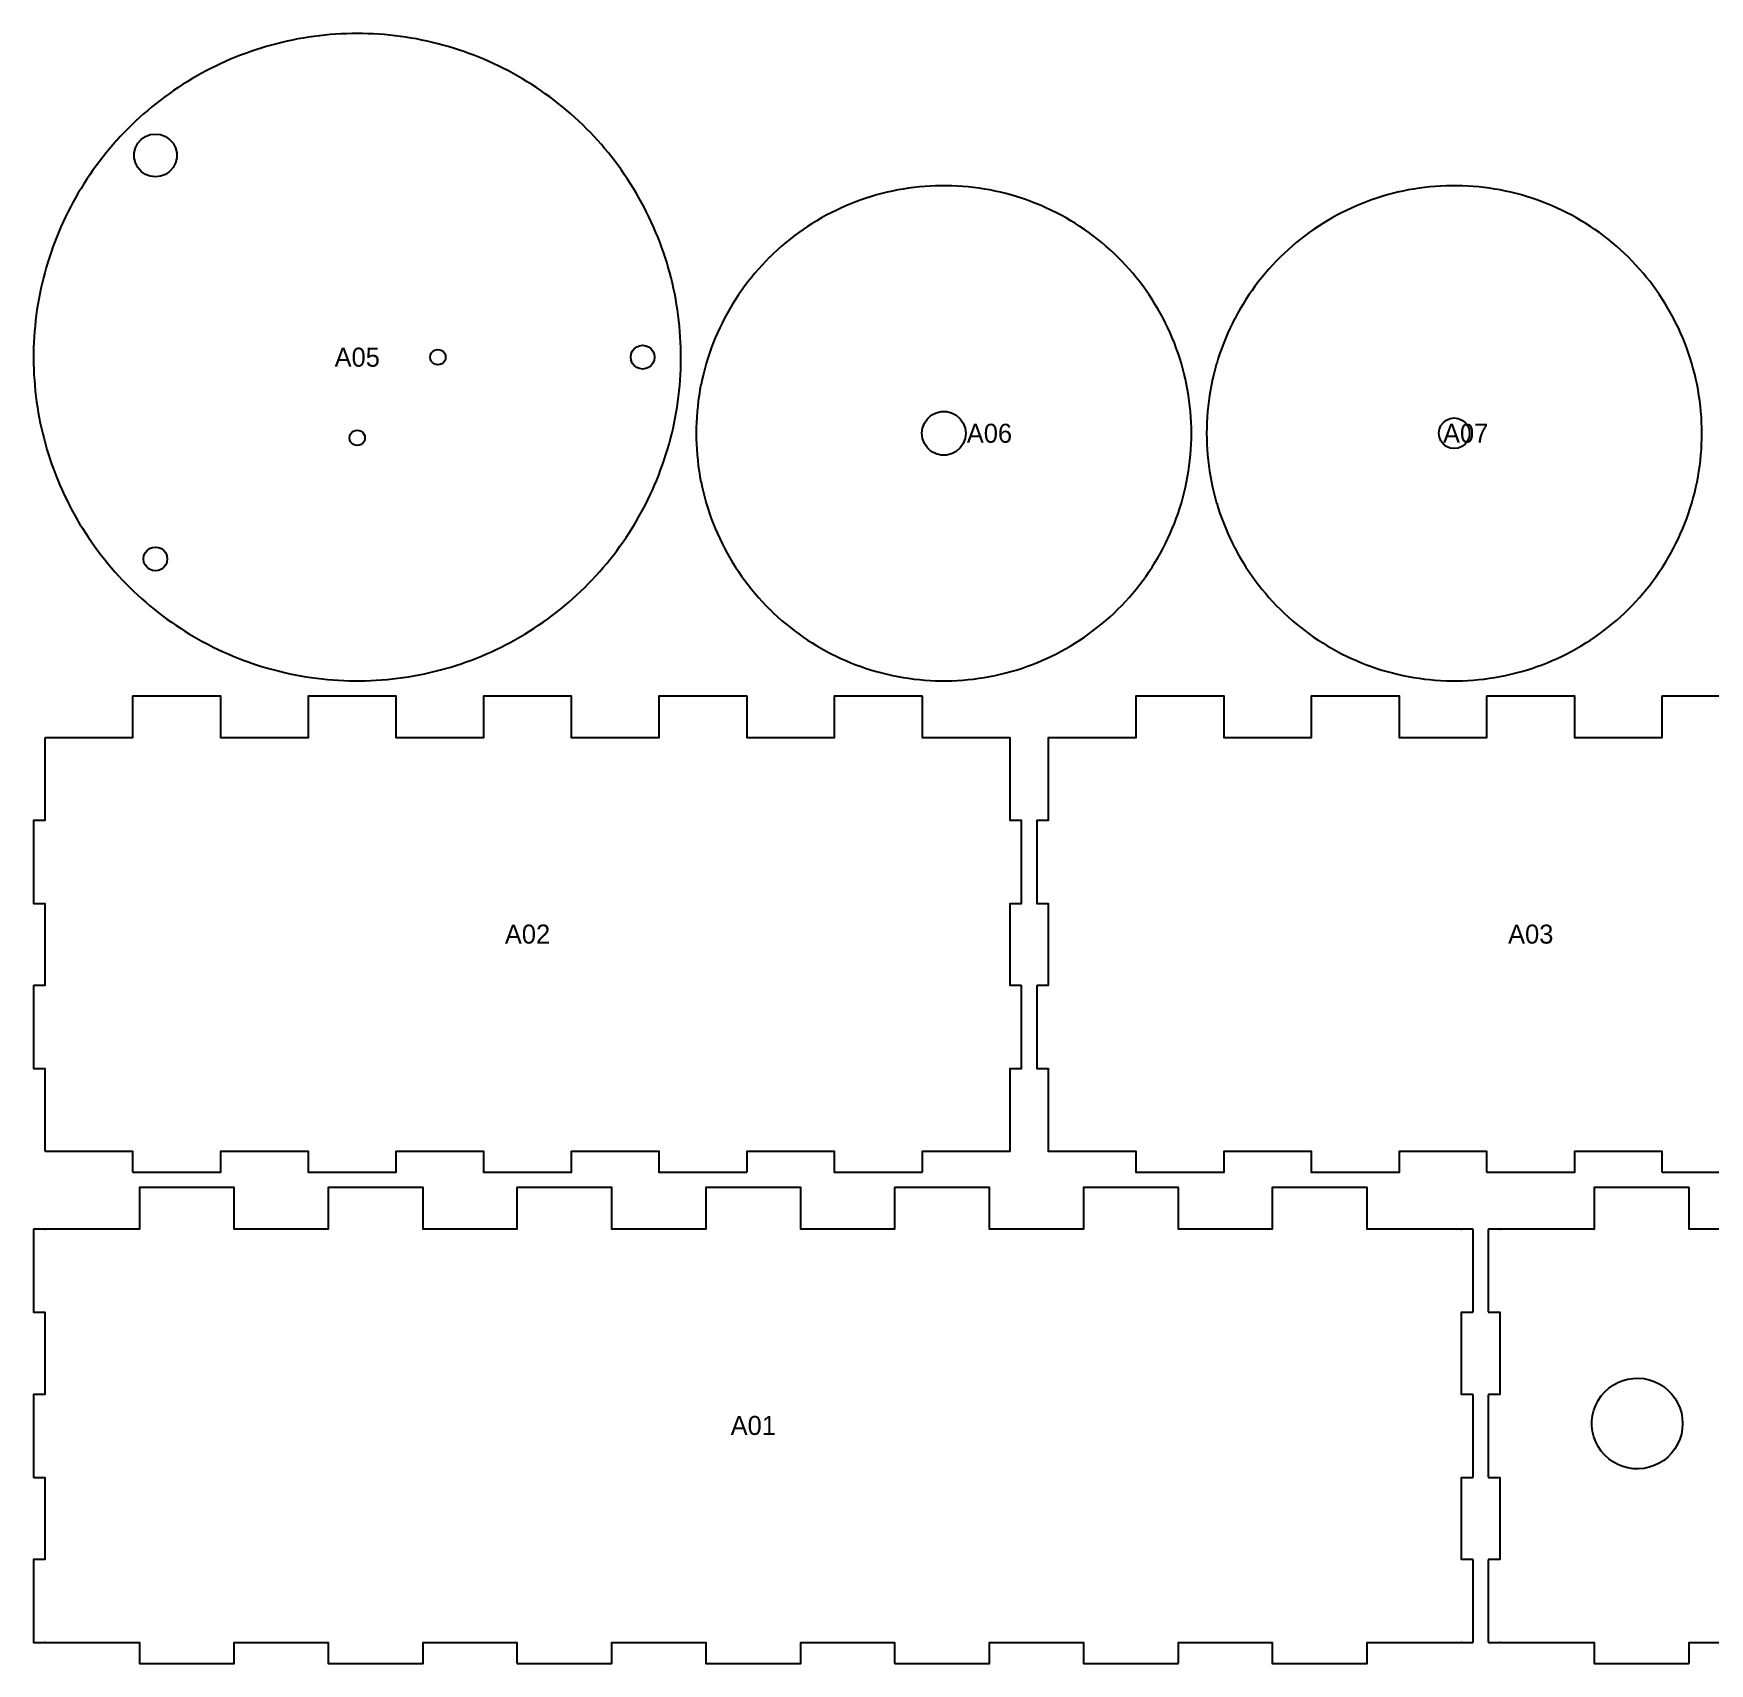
# Model space of a CAD drawing. Header units: millimetres. Extents: x 5 to 853, y 5 to 433.
# Drawn here: x 5 to 445.4, y 5 to 433.4 of the extents above; entities that cross this region are included whole.
import ezdxf
from ezdxf.enums import TextEntityAlignment as Align

# ---------------------------------------------------------------- set-up
doc = ezdxf.new("R2010")
doc.units = ezdxf.units.MM
doc.layers.add('CUT', color=1, linetype='CONTINUOUS')
doc.layers.add('ENGRAVE', color=7, linetype='CONTINUOUS')

msp = doc.modelspace()

# ---------------------------------------------------------------- linework, layer by layer
at = {"layer": 'CUT'}
for points in [[(90.075, 433.447), (90.074, 433.447), (88.65, 433.435), (88.648, 433.435), (87.225, 433.399), (87.223, 433.399), (85.8, 433.34), (85.799, 433.34), (84.377, 433.256), (84.376, 433.256), (82.956, 433.149), (82.955, 433.149), (81.537, 433.018), (81.535, 433.017), (80.12, 432.863), (80.118, 432.862), (78.705, 432.684), (78.704, 432.684), (77.294, 432.482), (77.293, 432.481), (75.887, 432.256), (75.886, 432.256), (74.484, 432.006), (74.482, 432.006), (73.085, 431.733), (73.083, 431.733), (71.69, 431.437), (71.689, 431.437), (70.301, 431.117), (70.3, 431.117), (68.918, 430.774), (68.916, 430.774), (67.54, 430.408), (67.539, 430.408), (66.169, 430.019), (66.167, 430.019), (64.804, 429.607), (64.803, 429.607), (63.447, 429.173), (63.445, 429.172), (62.097, 428.715), (62.095, 428.715), (60.754, 428.235), (60.753, 428.235), (59.42, 427.733), (59.419, 427.732), (58.095, 427.208), (58.094, 427.207), (56.779, 426.661), (56.778, 426.66), (55.472, 426.092), (55.471, 426.092), (54.174, 425.501), (54.173, 425.501), (52.887, 424.889), (52.886, 424.889), (51.61, 424.255), (51.609, 424.255), (50.344, 423.6), (50.343, 423.6), (49.09, 422.924), (49.089, 422.924), (47.846, 422.227), (47.845, 422.226), (46.615, 421.509), (46.614, 421.508), (45.396, 420.771), (45.394, 420.77), (44.189, 420.012), (44.188, 420.011), (42.995, 419.233), (42.994, 419.232), (41.814, 418.434), (41.813, 418.434), (40.647, 417.616), (40.646, 417.615), (39.494, 416.778), (39.493, 416.777), (38.355, 415.921), (38.354, 415.92), (37.231, 415.045), (37.23, 415.044), (36.121, 414.15), (36.12, 414.15), (35.026, 413.237), (35.025, 413.236), (33.947, 412.306), (33.946, 412.305), (32.884, 411.356), (32.883, 411.356), (31.837, 410.389), (31.836, 410.389), (30.806, 409.405), (30.805, 409.404), (29.792, 408.403), (29.791, 408.403), (28.794, 407.385), (28.794, 407.384), (27.814, 406.35), (27.813, 406.349), (26.852, 405.299), (26.851, 405.298), (25.907, 404.232), (25.906, 404.231), (24.98, 403.149), (24.979, 403.148), (24.071, 402.05), (24.07, 402.049), (23.181, 400.937), (23.18, 400.936), (22.31, 399.809), (22.309, 399.808), (21.458, 398.666), (21.457, 398.665), (20.625, 397.51), (20.624, 397.509), (19.811, 396.339), (19.81, 396.338), (19.017, 395.155), (19.017, 395.154), (18.243, 393.958), (18.243, 393.957), (17.49, 392.748), (17.489, 392.747), (16.756, 391.526), (16.756, 391.525), (16.044, 390.291), (16.043, 390.29), (15.352, 389.045), (15.351, 389.044), (14.681, 387.787), (14.68, 387.786), (14.031, 386.519), (14.03, 386.518), (13.403, 385.239), (13.402, 385.238), (12.796, 383.95), (12.795, 383.948), (12.21, 382.65), (12.21, 382.649), (11.647, 381.34), (11.647, 381.339), (11.106, 380.022), (11.105, 380.021), (10.586, 378.694), (10.586, 378.693), (10.09, 377.358), (10.089, 377.357), (9.615, 376.014), (9.615, 376.013), (9.163, 374.662), (9.163, 374.661), (8.734, 373.303), (8.734, 373.302), (8.328, 371.937), (8.328, 371.935), (7.945, 370.564), (7.944, 370.563), (7.584, 369.185), (7.584, 369.183), (7.247, 367.8), (7.247, 367.798), (6.933, 366.409), (6.933, 366.408), (6.643, 365.014), (6.643, 365.012), (6.376, 363.613), (6.375, 363.612), (6.132, 362.209), (6.132, 362.208), (5.912, 360.801), (5.912, 360.799), (5.716, 359.389), (5.715, 359.388), (5.543, 357.974), (5.543, 357.973), (5.394, 356.556), (5.394, 356.555), (5.269, 355.136), (5.269, 355.135), (5.167, 353.715), (5.167, 353.713), (5.09, 352.291), (5.09, 352.29), (5.036, 350.867), (5.036, 350.866), (5.006, 349.442), (5.006, 349.44), (5, 348.016), (5, 348.015), (5.018, 346.591), (5.018, 346.59), (5.06, 345.166), (5.06, 345.165), (5.125, 343.742), (5.125, 343.741), (5.215, 342.32), (5.215, 342.318), (5.328, 340.899), (5.328, 340.897), (5.465, 339.48), (5.465, 339.479), (5.626, 338.064), (5.626, 338.062), (5.811, 336.65), (5.811, 336.649), (6.019, 335.24), (6.019, 335.239), (6.251, 333.834), (6.251, 333.832), (6.506, 332.431), (6.506, 332.43), (6.785, 331.033), (6.785, 331.032), (7.087, 329.64), (7.087, 329.639), (7.413, 328.252), (7.413, 328.251), (7.761, 326.87), (7.762, 326.869), (8.133, 325.494), (8.133, 325.493), (8.528, 324.125), (8.528, 324.123), (8.946, 322.762), (8.946, 322.761), (9.386, 321.406), (9.386, 321.405), (9.849, 320.058), (9.85, 320.057), (10.335, 318.718), (10.335, 318.717), (10.843, 317.386), (10.843, 317.385), (11.373, 316.063), (11.374, 316.062), (11.925, 314.749), (11.926, 314.748), (12.5, 313.444), (12.5, 313.443), (13.096, 312.149), (13.096, 312.148), (13.714, 310.865), (13.714, 310.864), (14.353, 309.591), (14.353, 309.59), (15.013, 308.327), (15.014, 308.326), (15.694, 307.075), (15.695, 307.074), (16.397, 305.835), (16.397, 305.834), (17.12, 304.607), (17.12, 304.606), (17.863, 303.39), (17.864, 303.389), (18.627, 302.187), (18.628, 302.186), (19.411, 300.996), (19.412, 300.995), (20.215, 299.819), (20.215, 299.818), (21.038, 298.655), (21.039, 298.654), (21.881, 297.506), (21.881, 297.505), (22.742, 296.37), (22.743, 296.369), (23.623, 295.25), (23.624, 295.249), (24.522, 294.144), (24.523, 294.143), (25.44, 293.053), (25.441, 293.052), (26.376, 291.978), (26.377, 291.977), (27.33, 290.919), (27.331, 290.918), (28.301, 289.875), (28.302, 289.874), (29.29, 288.849), (29.291, 288.848), (30.296, 287.839), (30.297, 287.838), (31.318, 286.846), (31.319, 286.845), (32.358, 285.87), (32.358, 285.869), (33.413, 284.911), (33.414, 284.911), (34.484, 283.971), (34.485, 283.97), (35.571, 283.049), (35.572, 283.048), (36.673, 282.145), (36.674, 282.144), (37.79, 281.259), (37.791, 281.259), (38.922, 280.393), (38.923, 280.392), (40.068, 279.545), (40.069, 279.545), (41.228, 278.717), (41.229, 278.716), (42.402, 277.908), (42.403, 277.908), (43.589, 277.12), (43.59, 277.119), (44.79, 276.351), (44.791, 276.35), (46.003, 275.602), (46.004, 275.602), (47.228, 274.874), (47.229, 274.873), (48.465, 274.167), (48.466, 274.166), (49.715, 273.48), (49.716, 273.479), (50.975, 272.814), (50.976, 272.814), (52.246, 272.17), (52.247, 272.169), (53.528, 271.547), (53.53, 271.546), (54.821, 270.945), (54.822, 270.944), (56.123, 270.365), (56.124, 270.365), (57.435, 269.807), (57.436, 269.807), (58.755, 269.272), (58.757, 269.271), (60.085, 268.758), (60.086, 268.757), (61.423, 268.267), (61.424, 268.266), (62.769, 267.798), (62.771, 267.797), (64.123, 267.352), (64.124, 267.351), (65.484, 266.928), (65.485, 266.928), (66.852, 266.528), (66.853, 266.527), (68.227, 266.15), (68.228, 266.15), (69.607, 265.796), (69.609, 265.795), (70.994, 265.464), (70.995, 265.464), (72.386, 265.156), (72.387, 265.156), (73.782, 264.872), (73.783, 264.871), (75.184, 264.61), (75.185, 264.61), (76.589, 264.373), (76.59, 264.372), (77.998, 264.158), (78, 264.158), (79.411, 263.968), (79.412, 263.968), (80.827, 263.801), (80.828, 263.801), (82.245, 263.658), (82.246, 263.658), (83.665, 263.539), (83.666, 263.539), (85.087, 263.443), (85.089, 263.443), (86.511, 263.372), (86.512, 263.372), (87.936, 263.324), (87.937, 263.324), (89.361, 263.3), (89.362, 263.3), (90.786, 263.3), (90.788, 263.3), (92.212, 263.324), (92.213, 263.324), (93.636, 263.372), (93.637, 263.372), (95.06, 263.443), (95.061, 263.443), (96.482, 263.539), (96.483, 263.539), (97.902, 263.658), (97.904, 263.658), (99.321, 263.801), (99.322, 263.801), (100.736, 263.968), (100.738, 263.968), (102.149, 264.158), (102.15, 264.158), (103.558, 264.372), (103.559, 264.373), (104.964, 264.61), (104.965, 264.61), (106.365, 264.871), (106.366, 264.872), (107.762, 265.156), (107.763, 265.156), (109.153, 265.464), (109.155, 265.464), (110.54, 265.795), (110.541, 265.796), (111.921, 266.15), (111.922, 266.15), (113.295, 266.527), (113.296, 266.528), (114.663, 266.928), (114.664, 266.928), (116.024, 267.351), (116.025, 267.352), (117.378, 267.797), (117.379, 267.798), (118.724, 268.266), (118.725, 268.267), (120.062, 268.757), (120.063, 268.758), (121.392, 269.271), (121.393, 269.272), (122.713, 269.807), (122.714, 269.807), (124.024, 270.365), (124.026, 270.365), (125.327, 270.944), (125.328, 270.945), (126.619, 271.546), (126.62, 271.547), (127.901, 272.169), (127.902, 272.17), (129.172, 272.814), (129.174, 272.814), (130.433, 273.479), (130.434, 273.48), (131.682, 274.166), (131.683, 274.167), (132.919, 274.873), (132.921, 274.874), (134.145, 275.602), (134.146, 275.602), (135.358, 276.35), (135.359, 276.351), (136.558, 277.119), (136.559, 277.12), (137.746, 277.908), (137.747, 277.908), (138.919, 278.716), (138.92, 278.717), (140.08, 279.545), (140.081, 279.545), (141.226, 280.392), (141.227, 280.393), (142.357, 281.259), (142.358, 281.259), (143.475, 282.144), (143.476, 282.145), (144.577, 283.048), (144.578, 283.049), (145.664, 283.97), (145.664, 283.971), (146.735, 284.911), (146.736, 284.911), (147.79, 285.869), (147.791, 285.87), (148.829, 286.845), (148.83, 286.846), (149.852, 287.838), (149.853, 287.839), (150.858, 288.848), (150.858, 288.849), (151.846, 289.874), (151.847, 289.875), (152.818, 290.918), (152.819, 290.919), (153.772, 291.977), (153.772, 291.978), (154.707, 293.052), (154.708, 293.053), (155.625, 294.143), (155.626, 294.144), (156.525, 295.249), (156.525, 295.25), (157.405, 296.369), (157.406, 296.37), (158.267, 297.505), (158.268, 297.506), (159.11, 298.654), (159.111, 298.655), (159.933, 299.818), (159.934, 299.819), (160.737, 300.995), (160.738, 300.996), (161.521, 302.186), (161.521, 302.187), (162.284, 303.389), (162.285, 303.39), (163.028, 304.606), (163.029, 304.607), (163.751, 305.834), (163.752, 305.835), (164.453, 307.074), (164.454, 307.075), (165.135, 308.326), (165.135, 308.327), (165.795, 309.59), (165.796, 309.591), (166.434, 310.864), (166.435, 310.865), (167.052, 312.148), (167.053, 312.149), (167.648, 313.443), (167.649, 313.444), (168.223, 314.748), (168.223, 314.749), (168.775, 316.062), (168.775, 316.063), (169.305, 317.385), (169.306, 317.386), (169.813, 318.717), (169.814, 318.718), (170.299, 320.057), (170.299, 320.058), (170.762, 321.405), (170.763, 321.406), (171.203, 322.761), (171.203, 322.762), (171.62, 324.123), (171.621, 324.125), (172.015, 325.493), (172.015, 325.494), (172.387, 326.869), (172.387, 326.87), (172.736, 328.251), (172.736, 328.252), (173.061, 329.639), (173.061, 329.64), (173.363, 331.032), (173.364, 331.033), (173.642, 332.43), (173.642, 332.431), (173.898, 333.832), (173.898, 333.834), (174.129, 335.239), (174.13, 335.24), (174.338, 336.649), (174.338, 336.65), (174.522, 338.062), (174.522, 338.064), (174.683, 339.479), (174.683, 339.48), (174.82, 340.897), (174.82, 340.899), (174.934, 342.318), (174.934, 342.32), (175.023, 343.741), (175.023, 343.742), (175.089, 345.165), (175.089, 345.166), (175.131, 346.59), (175.131, 346.591), (175.149, 348.015), (175.149, 348.016), (175.143, 349.44), (175.143, 349.442), (175.113, 350.866), (175.113, 350.867), (175.059, 352.29), (175.059, 352.291), (174.981, 353.713), (174.981, 353.715), (174.88, 355.135), (174.88, 355.136), (174.755, 356.555), (174.755, 356.556), (174.606, 357.973), (174.606, 357.974), (174.433, 359.388), (174.433, 359.389), (174.237, 360.799), (174.237, 360.801), (174.017, 362.208), (174.016, 362.209), (173.773, 363.612), (173.773, 363.613), (173.506, 365.012), (173.506, 365.014), (173.215, 366.408), (173.215, 366.409), (172.902, 367.798), (172.901, 367.8), (172.565, 369.183), (172.564, 369.185), (172.204, 370.563), (172.204, 370.564), (171.821, 371.935), (171.821, 371.937), (171.415, 373.302), (171.414, 373.303), (170.986, 374.661), (170.985, 374.662), (170.534, 376.013), (170.533, 376.014), (170.059, 377.357), (170.059, 377.358), (169.563, 378.693), (169.562, 378.694), (169.043, 380.021), (169.043, 380.022), (168.502, 381.339), (168.502, 381.34), (167.939, 382.649), (167.938, 382.65), (167.353, 383.948), (167.353, 383.95), (166.747, 385.238), (166.746, 385.239), (166.118, 386.518), (166.118, 386.519), (165.468, 387.786), (165.468, 387.787), (164.797, 389.044), (164.797, 389.045), (164.105, 390.29), (164.105, 390.291), (163.393, 391.525), (163.392, 391.526), (162.659, 392.747), (162.659, 392.748), (161.906, 393.957), (161.905, 393.958), (161.132, 395.154), (161.131, 395.155), (160.338, 396.338), (160.337, 396.339), (159.525, 397.509), (159.524, 397.51), (158.692, 398.665), (158.691, 398.666), (157.839, 399.808), (157.839, 399.809), (156.968, 400.936), (156.967, 400.937), (156.078, 402.049), (156.077, 402.05), (155.169, 403.148), (155.169, 403.149), (154.243, 404.231), (154.242, 404.232), (153.298, 405.298), (153.297, 405.299), (152.335, 406.349), (152.334, 406.35), (151.355, 407.384), (151.354, 407.385), (150.358, 408.403), (150.357, 408.403), (149.343, 409.404), (149.343, 409.405), (148.313, 410.389), (148.312, 410.389), (147.265, 411.356), (147.264, 411.356), (146.202, 412.305), (146.201, 412.306), (145.123, 413.236), (145.122, 413.237), (144.029, 414.15), (144.028, 414.15), (142.919, 415.044), (142.918, 415.045), (141.794, 415.92), (141.793, 415.921), (140.655, 416.777), (140.654, 416.778), (139.502, 417.615), (139.501, 417.616), (138.335, 418.434), (138.334, 418.434), (137.155, 419.232), (137.154, 419.233), (135.961, 420.011), (135.96, 420.012), (134.754, 420.77), (134.753, 420.771), (133.535, 421.508), (133.534, 421.509), (132.303, 422.226), (132.302, 422.227), (131.06, 422.924), (131.059, 422.924), (129.805, 423.6), (129.804, 423.6), (128.539, 424.255), (128.538, 424.255), (127.262, 424.889), (127.261, 424.889), (125.975, 425.501), (125.974, 425.501), (124.678, 426.092), (124.677, 426.092), (123.371, 426.66), (123.37, 426.661), (122.055, 427.207), (122.053, 427.208), (120.729, 427.732), (120.728, 427.733), (119.395, 428.235), (119.394, 428.235), (118.053, 428.715), (118.052, 428.715), (116.703, 429.172), (116.702, 429.173), (115.346, 429.607), (115.344, 429.607), (113.981, 430.019), (113.98, 430.019), (112.61, 430.408), (112.609, 430.408), (111.232, 430.774), (111.231, 430.774), (109.849, 431.117), (109.847, 431.117), (108.459, 431.437), (108.458, 431.437), (107.065, 431.733), (107.064, 431.733), (105.666, 432.006), (105.665, 432.006), (104.263, 432.256), (104.261, 432.256), (102.855, 432.481), (102.854, 432.482), (101.444, 432.684), (101.443, 432.684), (100.03, 432.862), (100.029, 432.863), (98.613, 433.017), (98.612, 433.018), (97.194, 433.149), (97.193, 433.149), (95.772, 433.256), (95.771, 433.256), (94.349, 433.34), (94.348, 433.34), (92.925, 433.399), (92.924, 433.399), (91.5, 433.435), (91.499, 433.435)], [(38.387, 406.866), (39.655, 406.385), (40.771, 405.615), (41.67, 404.6), (42.3, 403.399), (42.625, 402.083), (42.625, 400.727), (42.3, 399.411), (41.67, 398.21), (40.771, 397.195), (39.655, 396.425), (38.387, 395.944), (37.041, 395.781), (35.695, 395.944), (34.427, 396.425), (33.312, 397.195), (32.412, 398.21), (31.782, 399.411), (31.458, 400.727), (31.458, 402.083), (31.782, 403.399), (32.412, 404.6), (33.312, 405.615), (34.427, 406.385), (35.695, 406.866), (37.041, 407.029)], [(309.298, 328.37), (309.298, 328.372), (309.283, 329.8), (309.283, 329.801), (309.236, 331.229), (309.236, 331.23), (309.157, 332.656), (309.157, 332.658), (309.047, 334.081), (309.047, 334.083), (308.906, 335.504), (308.906, 335.506), (308.734, 336.923), (308.734, 336.925), (308.531, 338.338), (308.53, 338.34), (308.296, 339.749), (308.296, 339.75), (308.031, 341.153), (308.03, 341.155), (307.735, 342.552), (307.734, 342.554), (307.408, 343.944), (307.407, 343.945), (307.05, 345.328), (307.05, 345.33), (306.663, 346.704), (306.662, 346.706), (306.245, 348.071), (306.244, 348.073), (305.797, 349.429), (305.797, 349.43), (305.32, 350.776), (305.319, 350.778), (304.813, 352.113), (304.812, 352.115), (304.277, 353.438), (304.276, 353.44), (303.712, 354.752), (303.711, 354.753), (303.118, 356.052), (303.117, 356.054), (302.495, 357.339), (302.495, 357.341), (301.845, 358.612), (301.844, 358.614), (301.167, 359.871), (301.166, 359.872), (300.461, 361.114), (300.46, 361.115), (299.728, 362.341), (299.727, 362.343), (298.969, 363.553), (298.968, 363.554), (298.182, 364.747), (298.182, 364.748), (297.37, 365.923), (297.369, 365.925), (296.533, 367.082), (296.532, 367.083), (295.67, 368.221), (295.669, 368.223), (294.782, 369.342), (294.781, 369.343), (293.87, 370.443), (293.869, 370.444), (292.933, 371.523), (292.932, 371.524), (291.974, 372.583), (291.973, 372.584), (290.991, 373.621), (290.99, 373.622), (289.986, 374.638), (289.984, 374.639), (288.958, 375.632), (288.957, 375.633), (287.909, 376.603), (287.908, 376.604), (286.839, 377.551), (286.838, 377.552), (285.749, 378.475), (285.747, 378.476), (284.638, 379.375), (284.637, 379.376), (283.508, 380.251), (283.506, 380.252), (282.359, 381.101), (282.357, 381.102), (281.191, 381.926), (281.19, 381.927), (280.006, 382.725), (280.004, 382.726), (278.803, 383.498), (278.802, 383.499), (277.584, 384.245), (277.582, 384.246), (276.348, 384.964), (276.347, 384.965), (275.097, 385.656), (275.096, 385.657), (273.831, 386.32), (273.83, 386.321), (272.551, 386.957), (272.55, 386.958), (271.257, 387.565), (271.256, 387.566), (269.951, 388.145), (269.949, 388.145), (268.631, 388.695), (268.63, 388.696), (267.3, 389.217), (267.299, 389.218), (265.958, 389.709), (265.956, 389.71), (264.605, 390.172), (264.604, 390.172), (263.243, 390.605), (263.241, 390.605), (261.871, 391.007), (261.869, 391.008), (260.491, 391.38), (260.489, 391.38), (259.103, 391.722), (259.101, 391.723), (257.708, 392.034), (257.706, 392.034), (256.306, 392.315), (256.304, 392.315), (254.898, 392.565), (254.897, 392.565), (253.485, 392.784), (253.484, 392.784), (252.068, 392.972), (252.067, 392.972), (250.647, 393.128), (250.646, 393.128), (249.223, 393.254), (249.222, 393.254), (247.797, 393.348), (247.795, 393.348), (246.368, 393.411), (246.367, 393.411), (244.939, 393.442), (244.937, 393.442), (243.51, 393.442), (243.508, 393.442), (242.08, 393.411), (242.079, 393.411), (240.652, 393.348), (240.65, 393.348), (239.225, 393.254), (239.224, 393.254), (237.801, 393.128), (237.8, 393.128), (236.38, 392.972), (236.379, 392.972), (234.963, 392.784), (234.962, 392.784), (233.55, 392.565), (233.549, 392.565), (232.143, 392.315), (232.141, 392.315), (230.741, 392.034), (230.739, 392.034), (229.346, 391.723), (229.344, 391.722), (227.958, 391.38), (227.956, 391.38), (226.578, 391.008), (226.576, 391.007), (225.206, 390.605), (225.204, 390.605), (223.843, 390.172), (223.842, 390.172), (222.491, 389.71), (222.489, 389.709), (221.148, 389.218), (221.147, 389.217), (219.817, 388.696), (219.816, 388.695), (218.498, 388.145), (218.496, 388.145), (217.191, 387.566), (217.19, 387.565), (215.897, 386.958), (215.896, 386.957), (214.617, 386.321), (214.616, 386.32), (213.351, 385.657), (213.35, 385.656), (212.1, 384.965), (212.099, 384.964), (210.865, 384.246), (210.863, 384.245), (209.645, 383.499), (209.644, 383.498), (208.443, 382.726), (208.441, 382.725), (207.257, 381.927), (207.256, 381.926), (206.09, 381.102), (206.088, 381.101), (204.941, 380.252), (204.939, 380.251), (203.81, 379.376), (203.809, 379.375), (202.7, 378.476), (202.698, 378.475), (201.609, 377.552), (201.608, 377.551), (200.539, 376.604), (200.538, 376.603), (199.49, 375.633), (199.489, 375.632), (198.463, 374.639), (198.461, 374.638), (197.457, 373.622), (197.456, 373.621), (196.474, 372.584), (196.473, 372.583), (195.515, 371.524), (195.514, 371.523), (194.579, 370.444), (194.577, 370.443), (193.666, 369.343), (193.665, 369.342), (192.778, 368.223), (192.777, 368.221), (191.915, 367.083), (191.914, 367.082), (191.078, 365.925), (191.077, 365.923), (190.265, 364.748), (190.265, 364.747), (189.479, 363.554), (189.478, 363.553), (188.72, 362.343), (188.719, 362.341), (187.987, 361.115), (187.986, 361.114), (187.281, 359.872), (187.28, 359.871), (186.603, 358.614), (186.602, 358.612), (185.952, 357.341), (185.952, 357.339), (185.33, 356.054), (185.329, 356.052), (184.736, 354.753), (184.736, 354.752), (184.171, 353.44), (184.17, 353.438), (183.635, 352.115), (183.634, 352.113), (183.128, 350.778), (183.127, 350.776), (182.65, 349.43), (182.65, 349.429), (182.203, 348.073), (182.202, 348.071), (181.785, 346.706), (181.784, 346.704), (181.397, 345.33), (181.397, 345.328), (181.04, 343.945), (181.039, 343.944), (180.713, 342.554), (180.712, 342.552), (180.417, 341.155), (180.416, 341.153), (180.151, 339.75), (180.151, 339.749), (179.917, 338.34), (179.916, 338.338), (179.713, 336.925), (179.713, 336.923), (179.541, 335.506), (179.541, 335.504), (179.4, 334.083), (179.4, 334.081), (179.29, 332.658), (179.29, 332.656), (179.211, 331.23), (179.211, 331.229), (179.164, 329.801), (179.164, 329.8), (179.149, 328.372), (179.149, 328.37), (179.164, 326.942), (179.164, 326.941), (179.211, 325.514), (179.211, 325.512), (179.29, 324.086), (179.29, 324.084), (179.4, 322.661), (179.4, 322.659), (179.541, 321.238), (179.541, 321.236), (179.713, 319.819), (179.713, 319.817), (179.916, 318.404), (179.917, 318.402), (180.151, 316.994), (180.151, 316.992), (180.416, 315.589), (180.417, 315.587), (180.712, 314.19), (180.713, 314.189), (181.039, 312.798), (181.04, 312.797), (181.397, 311.414), (181.397, 311.413), (181.784, 310.038), (181.785, 310.037), (182.202, 308.671), (182.203, 308.669), (182.65, 307.313), (182.65, 307.312), (183.127, 305.966), (183.128, 305.964), (183.634, 304.629), (183.635, 304.627), (184.17, 303.304), (184.171, 303.302), (184.736, 301.991), (184.736, 301.989), (185.329, 300.69), (185.33, 300.689), (185.952, 299.403), (185.952, 299.402), (186.602, 298.13), (186.603, 298.128), (187.28, 296.871), (187.281, 296.87), (187.986, 295.628), (187.987, 295.627), (188.719, 294.401), (188.72, 294.399), (189.478, 293.19), (189.479, 293.188), (190.265, 291.995), (190.265, 291.994), (191.077, 290.819), (191.078, 290.818), (191.914, 289.66), (191.915, 289.659), (192.777, 288.521), (192.778, 288.519), (193.665, 287.4), (193.666, 287.399), (194.577, 286.299), (194.579, 286.298), (195.514, 285.219), (195.515, 285.218), (196.473, 284.159), (196.474, 284.158), (197.456, 283.121), (197.457, 283.12), (198.461, 282.105), (198.463, 282.103), (199.489, 281.111), (199.49, 281.109), (200.538, 280.139), (200.539, 280.138), (201.608, 279.191), (201.609, 279.19), (202.698, 278.267), (202.7, 278.266), (203.809, 277.367), (203.81, 277.366), (204.939, 276.491), (204.941, 276.49), (206.088, 275.641), (206.09, 275.64), (207.256, 274.816), (207.257, 274.815), (208.441, 274.017), (208.443, 274.016), (209.644, 273.244), (209.645, 273.243), (210.863, 272.497), (210.865, 272.497), (212.099, 271.778), (212.1, 271.777), (213.35, 271.086), (213.351, 271.085), (214.616, 270.422), (214.617, 270.421), (215.896, 269.785), (215.897, 269.785), (217.19, 269.177), (217.191, 269.176), (218.496, 268.598), (218.498, 268.597), (219.816, 268.047), (219.817, 268.046), (221.147, 267.525), (221.148, 267.525), (222.489, 267.033), (222.491, 267.032), (223.842, 266.57), (223.843, 266.57), (225.204, 266.137), (225.206, 266.137), (226.576, 265.735), (226.578, 265.734), (227.956, 265.362), (227.958, 265.362), (229.344, 265.02), (229.346, 265.02), (230.739, 264.708), (230.741, 264.708), (232.141, 264.428), (232.143, 264.427), (233.549, 264.178), (233.55, 264.177), (234.962, 263.959), (234.963, 263.958), (236.379, 263.771), (236.38, 263.77), (237.8, 263.614), (237.801, 263.614), (239.224, 263.488), (239.225, 263.488), (240.65, 263.394), (240.652, 263.394), (242.079, 263.331), (242.08, 263.331), (243.508, 263.3), (243.51, 263.3), (244.937, 263.3), (244.939, 263.3), (246.367, 263.331), (246.368, 263.331), (247.795, 263.394), (247.797, 263.394), (249.222, 263.488), (249.223, 263.488), (250.646, 263.614), (250.647, 263.614), (252.067, 263.77), (252.068, 263.771), (253.484, 263.958), (253.485, 263.959), (254.897, 264.177), (254.898, 264.178), (256.304, 264.427), (256.306, 264.428), (257.706, 264.708), (257.708, 264.708), (259.101, 265.02), (259.103, 265.02), (260.489, 265.362), (260.491, 265.362), (261.869, 265.734), (261.871, 265.735), (263.241, 266.137), (263.243, 266.137), (264.604, 266.57), (264.605, 266.57), (265.956, 267.032), (265.958, 267.033), (267.299, 267.525), (267.3, 267.525), (268.63, 268.046), (268.631, 268.047), (269.949, 268.597), (269.951, 268.598), (271.256, 269.176), (271.257, 269.177), (272.55, 269.785), (272.551, 269.785), (273.83, 270.421), (273.831, 270.422), (275.096, 271.085), (275.097, 271.086), (276.347, 271.777), (276.348, 271.778), (277.582, 272.497), (277.584, 272.497), (278.802, 273.243), (278.803, 273.244), (280.004, 274.016), (280.006, 274.017), (281.19, 274.815), (281.191, 274.816), (282.357, 275.64), (282.359, 275.641), (283.506, 276.49), (283.508, 276.491), (284.637, 277.366), (284.638, 277.367), (285.747, 278.266), (285.749, 278.267), (286.838, 279.19), (286.839, 279.191), (287.908, 280.138), (287.909, 280.139), (288.957, 281.109), (288.958, 281.111), (289.984, 282.103), (289.986, 282.105), (290.99, 283.12), (290.991, 283.121), (291.973, 284.158), (291.974, 284.159), (292.932, 285.218), (292.933, 285.219), (293.869, 286.298), (293.87, 286.299), (294.781, 287.399), (294.782, 287.4), (295.669, 288.519), (295.67, 288.521), (296.532, 289.659), (296.533, 289.66), (297.369, 290.818), (297.37, 290.819), (298.182, 291.994), (298.182, 291.995), (298.968, 293.188), (298.969, 293.19), (299.727, 294.399), (299.728, 294.401), (300.46, 295.627), (300.461, 295.628), (301.166, 296.87), (301.167, 296.871), (301.844, 298.128), (301.845, 298.13), (302.495, 299.402), (302.495, 299.403), (303.117, 300.689), (303.118, 300.69), (303.711, 301.989), (303.712, 301.991), (304.276, 303.302), (304.277, 303.304), (304.812, 304.627), (304.813, 304.629), (305.319, 305.964), (305.32, 305.966), (305.797, 307.312), (305.797, 307.313), (306.244, 308.669), (306.245, 308.671), (306.662, 310.037), (306.663, 310.038), (307.05, 311.413), (307.05, 311.414), (307.407, 312.797), (307.408, 312.798), (307.734, 314.189), (307.735, 314.19), (308.03, 315.587), (308.031, 315.589), (308.296, 316.992), (308.296, 316.994), (308.53, 318.402), (308.531, 318.404), (308.734, 319.817), (308.734, 319.819), (308.906, 321.236), (308.906, 321.238), (309.047, 322.659), (309.047, 322.661), (309.157, 324.084), (309.157, 324.086), (309.236, 325.512), (309.236, 325.514), (309.283, 326.941), (309.283, 326.942)], [(443.448, 328.37), (443.448, 328.372), (443.433, 329.8), (443.433, 329.801), (443.386, 331.229), (443.386, 331.23), (443.307, 332.656), (443.307, 332.658), (443.197, 334.081), (443.197, 334.083), (443.056, 335.504), (443.056, 335.506), (442.884, 336.923), (442.884, 336.925), (442.681, 338.338), (442.68, 338.34), (442.446, 339.749), (442.446, 339.75), (442.181, 341.153), (442.18, 341.155), (441.885, 342.552), (441.884, 342.554), (441.558, 343.944), (441.557, 343.945), (441.2, 345.328), (441.2, 345.33), (440.813, 346.704), (440.812, 346.706), (440.395, 348.071), (440.394, 348.073), (439.947, 349.429), (439.947, 349.43), (439.47, 350.776), (439.469, 350.778), (438.963, 352.113), (438.962, 352.115), (438.427, 353.438), (438.426, 353.44), (437.861, 354.752), (437.861, 354.753), (437.268, 356.052), (437.267, 356.054), (436.645, 357.339), (436.645, 357.341), (435.995, 358.612), (435.994, 358.614), (435.317, 359.871), (435.316, 359.872), (434.611, 361.114), (434.61, 361.115), (433.878, 362.341), (433.877, 362.343), (433.119, 363.553), (433.118, 363.554), (432.332, 364.747), (432.332, 364.748), (431.52, 365.923), (431.519, 365.925), (430.683, 367.082), (430.682, 367.083), (429.82, 368.221), (429.819, 368.223), (428.932, 369.342), (428.931, 369.343), (428.02, 370.443), (428.018, 370.444), (427.083, 371.523), (427.082, 371.524), (426.124, 372.583), (426.123, 372.584), (425.141, 373.621), (425.14, 373.622), (424.136, 374.638), (424.134, 374.639), (423.108, 375.632), (423.107, 375.633), (422.059, 376.603), (422.058, 376.604), (420.989, 377.551), (420.988, 377.552), (419.899, 378.475), (419.897, 378.476), (418.788, 379.375), (418.787, 379.376), (417.658, 380.251), (417.656, 380.252), (416.509, 381.101), (416.507, 381.102), (415.341, 381.926), (415.34, 381.927), (414.156, 382.725), (414.154, 382.726), (412.953, 383.498), (412.952, 383.499), (411.734, 384.245), (411.732, 384.246), (410.498, 384.964), (410.497, 384.965), (409.247, 385.656), (409.246, 385.657), (407.981, 386.32), (407.98, 386.321), (406.701, 386.957), (406.7, 386.958), (405.407, 387.565), (405.406, 387.566), (404.101, 388.145), (404.099, 388.145), (402.781, 388.695), (402.78, 388.696), (401.45, 389.217), (401.449, 389.218), (400.108, 389.709), (400.106, 389.71), (398.755, 390.172), (398.754, 390.172), (397.393, 390.605), (397.391, 390.605), (396.021, 391.007), (396.019, 391.008), (394.641, 391.38), (394.639, 391.38), (393.253, 391.722), (393.251, 391.723), (391.858, 392.034), (391.856, 392.034), (390.456, 392.315), (390.454, 392.315), (389.048, 392.565), (389.047, 392.565), (387.635, 392.784), (387.634, 392.784), (386.218, 392.972), (386.217, 392.972), (384.797, 393.128), (384.796, 393.128), (383.373, 393.254), (383.371, 393.254), (381.947, 393.348), (381.945, 393.348), (380.518, 393.411), (380.517, 393.411), (379.089, 393.442), (379.087, 393.442), (377.66, 393.442), (377.658, 393.442), (376.23, 393.411), (376.229, 393.411), (374.802, 393.348), (374.8, 393.348), (373.375, 393.254), (373.374, 393.254), (371.951, 393.128), (371.95, 393.128), (370.53, 392.972), (370.529, 392.972), (369.113, 392.784), (369.112, 392.784), (367.7, 392.565), (367.699, 392.565), (366.293, 392.315), (366.291, 392.315), (364.891, 392.034), (364.889, 392.034), (363.496, 391.723), (363.494, 391.722), (362.108, 391.38), (362.106, 391.38), (360.728, 391.008), (360.726, 391.007), (359.356, 390.605), (359.354, 390.605), (357.993, 390.172), (357.992, 390.172), (356.641, 389.71), (356.639, 389.709), (355.298, 389.218), (355.297, 389.217), (353.967, 388.696), (353.966, 388.695), (352.648, 388.145), (352.646, 388.145), (351.341, 387.566), (351.34, 387.565), (350.047, 386.958), (350.046, 386.957), (348.767, 386.321), (348.766, 386.32), (347.501, 385.657), (347.5, 385.656), (346.25, 384.965), (346.249, 384.964), (345.015, 384.246), (345.013, 384.245), (343.795, 383.499), (343.794, 383.498), (342.593, 382.726), (342.591, 382.725), (341.407, 381.927), (341.406, 381.926), (340.24, 381.102), (340.238, 381.101), (339.091, 380.252), (339.089, 380.251), (337.96, 379.376), (337.959, 379.375), (336.85, 378.476), (336.848, 378.475), (335.759, 377.552), (335.758, 377.551), (334.689, 376.604), (334.688, 376.603), (333.64, 375.633), (333.639, 375.632), (332.613, 374.639), (332.611, 374.638), (331.607, 373.622), (331.606, 373.621), (330.624, 372.584), (330.623, 372.583), (329.665, 371.524), (329.664, 371.523), (328.728, 370.444), (328.727, 370.443), (327.816, 369.343), (327.815, 369.342), (326.928, 368.223), (326.927, 368.221), (326.065, 367.083), (326.064, 367.082), (325.228, 365.925), (325.227, 365.923), (324.415, 364.748), (324.415, 364.747), (323.629, 363.554), (323.628, 363.553), (322.87, 362.343), (322.869, 362.341), (322.137, 361.115), (322.136, 361.114), (321.431, 359.872), (321.43, 359.871), (320.753, 358.614), (320.752, 358.612), (320.102, 357.341), (320.102, 357.339), (319.48, 356.054), (319.479, 356.052), (318.886, 354.753), (318.885, 354.752), (318.321, 353.44), (318.32, 353.438), (317.785, 352.115), (317.784, 352.113), (317.278, 350.778), (317.277, 350.776), (316.8, 349.43), (316.8, 349.429), (316.353, 348.073), (316.352, 348.071), (315.935, 346.706), (315.934, 346.704), (315.547, 345.33), (315.547, 345.328), (315.19, 343.945), (315.189, 343.944), (314.863, 342.554), (314.862, 342.552), (314.567, 341.155), (314.566, 341.153), (314.301, 339.75), (314.301, 339.749), (314.067, 338.34), (314.066, 338.338), (313.863, 336.925), (313.863, 336.923), (313.691, 335.506), (313.691, 335.504), (313.55, 334.083), (313.55, 334.081), (313.44, 332.658), (313.44, 332.656), (313.361, 331.23), (313.361, 331.229), (313.314, 329.801), (313.314, 329.8), (313.298, 328.372), (313.298, 328.37), (313.314, 326.942), (313.314, 326.941), (313.361, 325.514), (313.361, 325.512), (313.44, 324.086), (313.44, 324.084), (313.55, 322.661), (313.55, 322.659), (313.691, 321.238), (313.691, 321.236), (313.863, 319.819), (313.863, 319.817), (314.066, 318.404), (314.067, 318.402), (314.301, 316.994), (314.301, 316.992), (314.566, 315.589), (314.567, 315.587), (314.862, 314.19), (314.863, 314.189), (315.189, 312.798), (315.19, 312.797), (315.547, 311.414), (315.547, 311.413), (315.934, 310.038), (315.935, 310.037), (316.352, 308.671), (316.353, 308.669), (316.8, 307.313), (316.8, 307.312), (317.277, 305.966), (317.278, 305.964), (317.784, 304.629), (317.785, 304.627), (318.32, 303.304), (318.321, 303.302), (318.885, 301.991), (318.886, 301.989), (319.479, 300.69), (319.48, 300.689), (320.102, 299.403), (320.102, 299.402), (320.752, 298.13), (320.753, 298.128), (321.43, 296.871), (321.431, 296.87), (322.136, 295.628), (322.137, 295.627), (322.869, 294.401), (322.87, 294.399), (323.628, 293.19), (323.629, 293.188), (324.415, 291.995), (324.415, 291.994), (325.227, 290.819), (325.228, 290.818), (326.064, 289.66), (326.065, 289.659), (326.927, 288.521), (326.928, 288.519), (327.815, 287.4), (327.816, 287.399), (328.727, 286.299), (328.728, 286.298), (329.664, 285.219), (329.665, 285.218), (330.623, 284.159), (330.624, 284.158), (331.606, 283.121), (331.607, 283.12), (332.611, 282.105), (332.613, 282.103), (333.639, 281.111), (333.64, 281.109), (334.688, 280.139), (334.689, 280.138), (335.758, 279.191), (335.759, 279.19), (336.848, 278.267), (336.85, 278.266), (337.959, 277.367), (337.96, 277.366), (339.089, 276.491), (339.091, 276.49), (340.238, 275.641), (340.24, 275.64), (341.406, 274.816), (341.407, 274.815), (342.591, 274.017), (342.593, 274.016), (343.794, 273.244), (343.795, 273.243), (345.013, 272.497), (345.015, 272.497), (346.249, 271.778), (346.25, 271.777), (347.5, 271.086), (347.501, 271.085), (348.766, 270.422), (348.767, 270.421), (350.046, 269.785), (350.047, 269.785), (351.34, 269.177), (351.341, 269.176), (352.646, 268.598), (352.648, 268.597), (353.966, 268.047), (353.967, 268.046), (355.297, 267.525), (355.298, 267.525), (356.639, 267.033), (356.641, 267.032), (357.992, 266.57), (357.993, 266.57), (359.354, 266.137), (359.356, 266.137), (360.726, 265.735), (360.728, 265.734), (362.106, 265.362), (362.108, 265.362), (363.494, 265.02), (363.496, 265.02), (364.889, 264.708), (364.891, 264.708), (366.291, 264.428), (366.293, 264.427), (367.699, 264.178), (367.7, 264.177), (369.112, 263.959), (369.113, 263.958), (370.529, 263.771), (370.53, 263.77), (371.95, 263.614), (371.951, 263.614), (373.374, 263.488), (373.375, 263.488), (374.8, 263.394), (374.802, 263.394), (376.229, 263.331), (376.23, 263.331), (377.658, 263.3), (377.66, 263.3), (379.087, 263.3), (379.089, 263.3), (380.517, 263.331), (380.518, 263.331), (381.945, 263.394), (381.947, 263.394), (383.371, 263.488), (383.373, 263.488), (384.796, 263.614), (384.797, 263.614), (386.217, 263.77), (386.218, 263.771), (387.634, 263.958), (387.635, 263.959), (389.047, 264.177), (389.048, 264.178), (390.454, 264.427), (390.456, 264.428), (391.856, 264.708), (391.858, 264.708), (393.251, 265.02), (393.253, 265.02), (394.639, 265.362), (394.641, 265.362), (396.019, 265.734), (396.021, 265.735), (397.391, 266.137), (397.393, 266.137), (398.754, 266.57), (398.755, 266.57), (400.106, 267.032), (400.108, 267.033), (401.449, 267.525), (401.45, 267.525), (402.78, 268.046), (402.781, 268.047), (404.099, 268.597), (404.101, 268.598), (405.406, 269.176), (405.407, 269.177), (406.7, 269.785), (406.701, 269.785), (407.98, 270.421), (407.981, 270.422), (409.246, 271.085), (409.247, 271.086), (410.497, 271.777), (410.498, 271.778), (411.732, 272.497), (411.734, 272.497), (412.952, 273.243), (412.953, 273.244), (414.154, 274.016), (414.156, 274.017), (415.34, 274.815), (415.341, 274.816), (416.507, 275.64), (416.509, 275.641), (417.656, 276.49), (417.658, 276.491), (418.787, 277.366), (418.788, 277.367), (419.897, 278.266), (419.899, 278.267), (420.988, 279.19), (420.989, 279.191), (422.058, 280.138), (422.059, 280.139), (423.107, 281.109), (423.108, 281.111), (424.134, 282.103), (424.136, 282.105), (425.14, 283.12), (425.141, 283.121), (426.123, 284.158), (426.124, 284.159), (427.082, 285.218), (427.083, 285.219), (428.018, 286.298), (428.02, 286.299), (428.931, 287.399), (428.932, 287.4), (429.819, 288.519), (429.82, 288.521), (430.682, 289.659), (430.683, 289.66), (431.519, 290.818), (431.52, 290.819), (432.332, 291.994), (432.332, 291.995), (433.118, 293.188), (433.119, 293.19), (433.877, 294.399), (433.878, 294.401), (434.61, 295.627), (434.611, 295.628), (435.316, 296.87), (435.317, 296.871), (435.994, 298.128), (435.995, 298.13), (436.645, 299.402), (436.645, 299.403), (437.267, 300.689), (437.268, 300.69), (437.861, 301.989), (437.861, 301.991), (438.426, 303.302), (438.427, 303.304), (438.962, 304.627), (438.963, 304.629), (439.469, 305.964), (439.47, 305.966), (439.947, 307.312), (439.947, 307.313), (440.394, 308.669), (440.395, 308.671), (440.812, 310.037), (440.813, 310.038), (441.2, 311.413), (441.2, 311.414), (441.557, 312.797), (441.558, 312.798), (441.884, 314.189), (441.885, 314.19), (442.18, 315.587), (442.181, 315.589), (442.446, 316.992), (442.446, 316.994), (442.68, 318.402), (442.681, 318.404), (442.884, 319.817), (442.884, 319.819), (443.056, 321.236), (443.056, 321.238), (443.197, 322.659), (443.197, 322.661), (443.307, 324.084), (443.307, 324.086), (443.386, 325.512), (443.386, 325.514), (443.433, 326.941), (443.433, 326.942)], [(111.811, 350.327), (112.3, 350.125), (112.719, 349.803), (113.041, 349.384), (113.243, 348.896), (113.312, 348.372), (113.243, 347.848), (113.041, 347.36), (112.719, 346.941), (112.3, 346.619), (111.811, 346.417), (111.287, 346.348), (110.764, 346.417), (110.275, 346.619), (109.856, 346.941), (109.534, 347.36), (109.332, 347.848), (109.263, 348.372), (109.332, 348.896), (109.534, 349.384), (109.856, 349.803), (110.275, 350.125), (110.764, 350.327), (111.287, 350.396)], [(165.883, 351.39), (166.636, 351.078), (167.284, 350.581), (167.78, 349.934), (168.092, 349.181), (168.199, 348.372), (168.092, 347.563), (167.78, 346.81), (167.284, 346.163), (166.636, 345.666), (165.883, 345.354), (165.074, 345.248), (164.266, 345.354), (163.512, 345.666), (162.865, 346.163), (162.368, 346.81), (162.056, 347.563), (161.95, 348.372), (162.056, 349.181), (162.368, 349.934), (162.865, 350.581), (163.512, 351.078), (164.266, 351.39), (165.074, 351.496)], [(249.83, 326.989), (249.337, 325.688), (248.546, 324.542), (247.504, 323.619), (246.271, 322.972), (244.92, 322.639), (243.527, 322.639), (242.176, 322.972), (240.943, 323.619), (239.901, 324.542), (239.11, 325.688), (238.617, 326.989), (238.449, 328.371), (238.617, 329.753), (239.11, 331.055), (239.901, 332.2), (240.943, 333.123), (242.176, 333.77), (243.527, 334.103), (244.92, 334.103), (246.271, 333.77), (247.504, 333.123), (248.546, 332.2), (249.337, 331.055), (249.83, 329.753), (249.998, 328.371)], [(382.261, 327.329), (381.859, 326.359), (381.219, 325.525), (380.386, 324.886), (379.415, 324.484), (378.373, 324.347), (377.332, 324.484), (376.361, 324.886), (375.528, 325.525), (374.888, 326.359), (374.486, 327.329), (374.349, 328.371), (374.486, 329.413), (374.888, 330.383), (375.528, 331.217), (376.361, 331.856), (377.332, 332.258), (378.373, 332.395), (379.415, 332.258), (380.386, 331.856), (381.219, 331.217), (381.859, 330.383), (382.261, 329.413), (382.398, 328.371)], [(90.598, 329.114), (91.086, 328.912), (91.506, 328.59), (91.827, 328.171), (92.03, 327.683), (92.099, 327.159), (92.03, 326.635), (91.827, 326.147), (91.506, 325.727), (91.086, 325.406), (90.598, 325.203), (90.074, 325.134), (89.55, 325.203), (89.062, 325.406), (88.643, 325.727), (88.321, 326.147), (88.119, 326.635), (88.05, 327.159), (88.119, 327.683), (88.321, 328.171), (88.643, 328.59), (89.062, 328.912), (89.55, 329.114), (90.074, 329.183)], [(37.85, 298.357), (38.603, 298.045), (39.25, 297.548), (39.747, 296.901), (40.059, 296.148), (40.166, 295.339), (40.059, 294.53), (39.747, 293.777), (39.25, 293.13), (38.603, 292.633), (37.85, 292.321), (37.041, 292.215), (36.233, 292.321), (35.479, 292.633), (34.832, 293.13), (34.335, 293.777), (34.023, 294.53), (33.917, 295.339), (34.023, 296.148), (34.335, 296.901), (34.832, 297.548), (35.479, 298.045), (36.233, 298.357), (37.041, 298.463)], [(5, 161.45), (5.022, 161.397), (5.075, 161.375), (8, 161.375), (8, 139.725), (8.022, 139.672), (8.075, 139.65), (31.045, 139.65), (31.045, 134.225), (31.067, 134.172), (31.12, 134.15), (54.166, 134.15), (54.219, 134.172), (54.241, 134.225), (54.241, 139.65), (77.136, 139.65), (77.136, 134.225), (77.158, 134.172), (77.211, 134.15), (100.257, 134.15), (100.31, 134.172), (100.332, 134.225), (100.332, 139.65), (123.227, 139.65), (123.227, 134.225), (123.249, 134.172), (123.302, 134.15), (146.348, 134.15), (146.401, 134.172), (146.423, 134.225), (146.423, 139.65), (169.318, 139.65), (169.318, 134.225), (169.34, 134.172), (169.393, 134.15), (192.439, 134.15), (192.492, 134.172), (192.514, 134.225), (192.514, 139.65), (215.409, 139.65), (215.409, 134.225), (215.431, 134.172), (215.484, 134.15), (238.53, 134.15), (238.583, 134.172), (238.605, 134.225), (238.605, 139.65), (261.575, 139.65), (261.628, 139.672), (261.65, 139.725), (261.65, 161.375), (264.575, 161.375), (264.628, 161.397), (264.65, 161.45), (264.65, 183.1), (264.628, 183.153), (264.575, 183.175), (261.65, 183.175), (261.65, 204.775), (264.575, 204.775), (264.628, 204.797), (264.65, 204.85), (264.65, 226.5), (264.628, 226.553), (264.575, 226.575), (261.65, 226.575), (261.65, 248.225), (261.628, 248.278), (261.575, 248.3), (238.605, 248.3), (238.605, 259.225), (238.583, 259.278), (238.53, 259.3), (215.484, 259.3), (215.431, 259.278), (215.409, 259.225), (215.409, 248.3), (192.514, 248.3), (192.514, 259.225), (192.492, 259.278), (192.439, 259.3), (169.393, 259.3), (169.34, 259.278), (169.318, 259.225), (169.318, 248.3), (146.423, 248.3), (146.423, 259.225), (146.401, 259.278), (146.348, 259.3), (123.302, 259.3), (123.249, 259.278), (123.227, 259.225), (123.227, 248.3), (100.332, 248.3), (100.332, 259.225), (100.31, 259.278), (100.257, 259.3), (77.211, 259.3), (77.158, 259.278), (77.136, 259.225), (77.136, 248.3), (54.241, 248.3), (54.241, 259.225), (54.219, 259.278), (54.166, 259.3), (31.12, 259.3), (31.067, 259.278), (31.045, 259.225), (31.045, 248.3), (8.075, 248.3), (8.022, 248.278), (8, 248.225), (8, 226.575), (5.075, 226.575), (5.022, 226.553), (5, 226.5), (5, 204.85), (5.022, 204.797), (5.075, 204.775), (8, 204.775), (8, 183.175), (5.075, 183.175), (5.022, 183.153), (5, 183.1)], [(5, 10.6), (5.022, 10.547), (5.075, 10.525), (8, 10.525), (8, 10.575), (8.022, 10.522), (8.075, 10.5), (32.811, 10.5), (32.811, 5.075), (32.833, 5.022), (32.886, 5), (57.697, 5), (57.75, 5.022), (57.772, 5.075), (57.772, 10.5), (82.433, 10.5), (82.433, 5.075), (82.455, 5.022), (82.508, 5), (107.318, 5), (107.372, 5.022), (107.393, 5.075), (107.393, 10.5), (132.054, 10.5), (132.054, 5.075), (132.076, 5.022), (132.129, 5), (156.94, 5), (156.993, 5.022), (157.015, 5.075), (157.015, 10.5), (181.676, 10.5), (181.676, 5.075), (181.698, 5.022), (181.751, 5), (206.562, 5), (206.615, 5.022), (206.637, 5.075), (206.637, 10.5), (231.298, 10.5), (231.298, 5.075), (231.32, 5.022), (231.373, 5), (256.184, 5), (256.237, 5.022), (256.259, 5.075), (256.259, 10.5), (280.92, 10.5), (280.92, 5.075), (280.942, 5.022), (280.995, 5), (305.805, 5), (305.858, 5.022), (305.88, 5.075), (305.88, 10.5), (330.541, 10.5), (330.541, 5.075), (330.563, 5.022), (330.616, 5), (355.427, 5), (355.48, 5.022), (355.502, 5.075), (355.502, 10.5), (380.238, 10.5), (380.291, 10.522), (380.313, 10.575), (380.313, 10.525), (383.238, 10.525), (383.291, 10.547), (383.313, 10.6), (383.313, 32.25), (383.291, 32.303), (383.238, 32.325), (380.313, 32.325), (380.313, 53.925), (383.238, 53.925), (383.291, 53.947), (383.313, 54), (383.313, 75.65), (383.291, 75.703), (383.238, 75.725), (380.313, 75.725), (380.313, 97.325), (383.238, 97.325), (383.291, 97.347), (383.313, 97.4), (383.313, 119.05), (383.291, 119.103), (383.238, 119.125), (380.313, 119.125), (380.313, 119.075), (380.291, 119.128), (380.238, 119.15), (355.502, 119.15), (355.502, 130.075), (355.48, 130.128), (355.427, 130.15), (330.616, 130.15), (330.563, 130.128), (330.541, 130.075), (330.541, 119.15), (305.88, 119.15), (305.88, 130.075), (305.858, 130.128), (305.805, 130.15), (280.995, 130.15), (280.942, 130.128), (280.92, 130.075), (280.92, 119.15), (256.259, 119.15), (256.259, 130.075), (256.237, 130.128), (256.184, 130.15), (231.373, 130.15), (231.32, 130.128), (231.298, 130.075), (231.298, 119.15), (206.637, 119.15), (206.637, 130.075), (206.615, 130.128), (206.562, 130.15), (181.751, 130.15), (181.698, 130.128), (181.676, 130.075), (181.676, 119.15), (157.015, 119.15), (157.015, 130.075), (156.993, 130.128), (156.94, 130.15), (132.129, 130.15), (132.076, 130.128), (132.054, 130.075), (132.054, 119.15), (107.393, 119.15), (107.393, 130.075), (107.372, 130.128), (107.318, 130.15), (82.508, 130.15), (82.455, 130.128), (82.433, 130.075), (82.433, 119.15), (57.772, 119.15), (57.772, 130.075), (57.75, 130.128), (57.697, 130.15), (32.886, 130.15), (32.833, 130.128), (32.811, 130.075), (32.811, 119.15), (8.075, 119.15), (8.022, 119.128), (8, 119.075), (8, 119.125), (5.075, 119.125), (5.022, 119.103), (5, 119.05), (5, 97.4), (5.022, 97.347), (5.075, 97.325), (8, 97.325), (8, 75.725), (5.075, 75.725), (5.022, 75.703), (5, 75.65), (5, 54), (5.022, 53.947), (5.075, 53.925), (8, 53.925), (8, 32.325), (5.075, 32.325), (5.022, 32.303), (5, 32.25)], [(438.311, 66.665), (438.061, 65.274), (437.648, 63.923), (437.079, 62.63), (436.36, 61.413), (435.503, 60.29), (434.519, 59.276), (433.422, 58.386), (432.227, 57.632), (430.951, 57.024), (429.613, 56.572), (428.23, 56.281), (426.823, 56.155), (425.411, 56.197), (424.013, 56.406), (422.65, 56.778), (421.341, 57.309), (420.104, 57.991), (418.956, 58.815), (417.913, 59.769), (416.991, 60.839), (416.202, 62.011), (415.557, 63.268), (415.065, 64.592), (414.733, 65.966), (414.566, 67.369), (414.566, 68.781), (414.733, 70.184), (415.065, 71.558), (415.557, 72.882), (416.202, 74.139), (416.991, 75.311), (417.913, 76.381), (418.956, 77.335), (420.104, 78.159), (421.341, 78.841), (422.65, 79.372), (424.013, 79.744), (425.411, 79.953), (426.823, 79.995), (428.23, 79.869), (429.613, 79.578), (430.951, 79.126), (432.227, 78.518), (433.422, 77.764), (434.519, 76.874), (435.503, 75.86), (436.36, 74.737), (437.079, 73.52), (437.648, 72.227), (438.061, 70.876), (438.311, 69.485), (438.394, 68.075)]]:
    msp.add_lwpolyline(points, close=True, dxfattribs=at)
for points in [[(456.089, 259.3), (433.043, 259.3), (432.99, 259.278), (432.968, 259.225), (432.968, 248.3), (410.073, 248.3), (410.073, 259.225), (410.051, 259.278), (409.998, 259.3), (386.952, 259.3), (386.899, 259.278), (386.877, 259.225), (386.877, 248.3), (363.982, 248.3), (363.982, 259.225), (363.96, 259.278), (363.907, 259.3), (340.861, 259.3), (340.808, 259.278), (340.786, 259.225), (340.786, 248.3), (317.891, 248.3), (317.891, 259.225), (317.869, 259.278), (317.816, 259.3), (294.77, 259.3), (294.717, 259.278), (294.695, 259.225), (294.695, 248.3), (271.725, 248.3), (271.672, 248.278), (271.65, 248.225), (271.65, 226.575), (268.725, 226.575), (268.672, 226.553), (268.65, 226.5), (268.65, 204.85), (268.672, 204.797), (268.725, 204.775), (271.65, 204.775), (271.65, 183.175), (268.725, 183.175), (268.672, 183.153), (268.65, 183.1), (268.65, 161.45), (268.672, 161.397), (268.725, 161.375), (271.65, 161.375), (271.65, 139.725), (271.672, 139.672), (271.725, 139.65), (294.695, 139.65), (294.695, 134.225), (294.717, 134.172), (294.77, 134.15), (317.816, 134.15), (317.869, 134.172), (317.891, 134.225), (317.891, 139.65), (340.786, 139.65), (340.786, 134.225), (340.808, 134.172), (340.861, 134.15), (363.907, 134.15), (363.96, 134.172), (363.982, 134.225), (363.982, 139.65), (386.877, 139.65), (386.877, 134.225), (386.899, 134.172), (386.952, 134.15), (409.998, 134.15), (410.051, 134.172), (410.073, 134.225), (410.073, 139.65), (432.968, 139.65), (432.968, 134.225), (432.99, 134.172), (433.043, 134.15), (456.089, 134.15)], [(464.746, 119.15), (440.085, 119.15), (440.085, 130.075), (440.063, 130.128), (440.01, 130.15), (415.199, 130.15), (415.146, 130.128), (415.124, 130.075), (415.124, 119.15), (390.388, 119.15), (390.335, 119.128), (390.313, 119.075), (390.313, 119.125), (387.388, 119.125), (387.335, 119.103), (387.313, 119.05), (387.313, 97.4), (387.335, 97.347), (387.388, 97.325), (390.313, 97.325), (390.313, 75.725), (387.388, 75.725), (387.335, 75.703), (387.313, 75.65), (387.313, 54), (387.335, 53.947), (387.388, 53.925), (390.313, 53.925), (390.313, 32.325), (387.388, 32.325), (387.335, 32.303), (387.313, 32.25), (387.313, 10.6), (387.335, 10.547), (387.388, 10.525), (390.313, 10.525), (390.313, 10.575), (390.335, 10.522), (390.388, 10.5), (415.124, 10.5), (415.124, 5.075), (415.146, 5.022), (415.199, 5), (440.01, 5), (440.063, 5.022), (440.085, 5.075), (440.085, 10.5), (464.746, 10.5)]]:
    msp.add_lwpolyline(points, dxfattribs=at)

# ---------------------------------------------------------------- texts
at = {"layer": 'ENGRAVE'}
for s, p in [('A05', (90.074, 345.874)), ('A06', (256.224, 325.871)), ('A07', (381.373, 325.871)), ('A02', (134.825, 194.225)), ('A03', (398.475, 194.225)), ('A01', (194.157, 65.075))]:
    msp.add_text(s, height=5, dxfattribs=at).set_placement(p, align=Align.CENTER)

doc.saveas('drawing.dxf')
